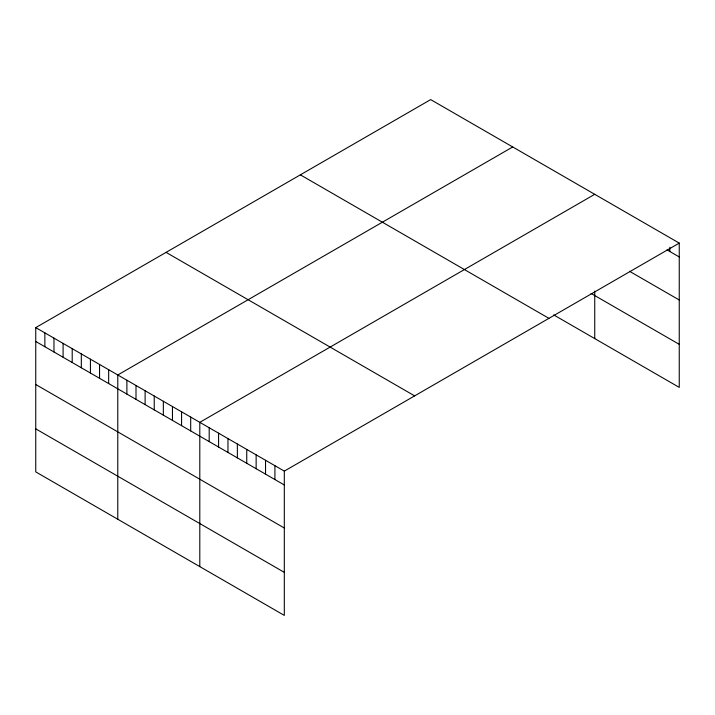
<?xml version="1.0" encoding="UTF-8"?>
<svg xmlns="http://www.w3.org/2000/svg" width="715" height="715" viewBox="0 0 715 715"><rect width="100%" height="100%" fill="white"/><g stroke="black" fill="none" stroke-linecap="round" stroke-linejoin="round"><path stroke-width="1.07" d="M35.75 327.613L284.311 471.122L284.311 615.4L35.75 471.891L35.75 327.613L430.689 99.6L679.25 243.109L679.25 387.387L553.723 314.913M512.718 146.959L117.778 374.973L117.778 519.251M594.737 194.31L199.798 422.333L199.798 566.611M284.311 471.122L679.25 243.109M667.041 249.91L679.25 256.953M629.486 271.262L679.25 299.996M591.091 293.445L679.25 344.344M300.363 174.844L548.923 318.354M166.077 252.368L414.637 395.878M35.75 341.466L284.311 484.976M35.75 384.509L284.311 528.019M35.75 428.857L284.311 572.357M669.857 247.274L669.857 251.537M594.737 291.121L594.737 338.597M274.918 465.697L274.918 479.55M265.533 460.281L265.533 474.134M256.14 454.856L256.14 468.709M246.746 449.431L246.746 463.284M237.362 444.015L237.362 457.868M227.969 438.59L227.969 452.443M218.584 433.174L218.584 447.027M209.191 427.749L209.191 441.602M190.691 417.068L190.691 430.922M181.574 411.804L181.574 425.657M172.458 406.54L172.458 420.393M163.342 401.285L163.342 415.138M154.234 396.021L154.234 409.874M145.118 390.756L145.118 404.61M136.002 385.492L136.002 399.345M126.886 380.237L126.886 394.09M108.662 369.709L108.662 383.562M99.546 364.444L99.546 378.298M90.43 359.189L90.43 373.042M81.322 353.925L81.322 367.778M72.206 348.661L72.206 362.514M63.09 343.397L63.09 357.25M53.974 338.141L53.974 351.995M44.866 332.877L44.866 346.73"/></g></svg>
